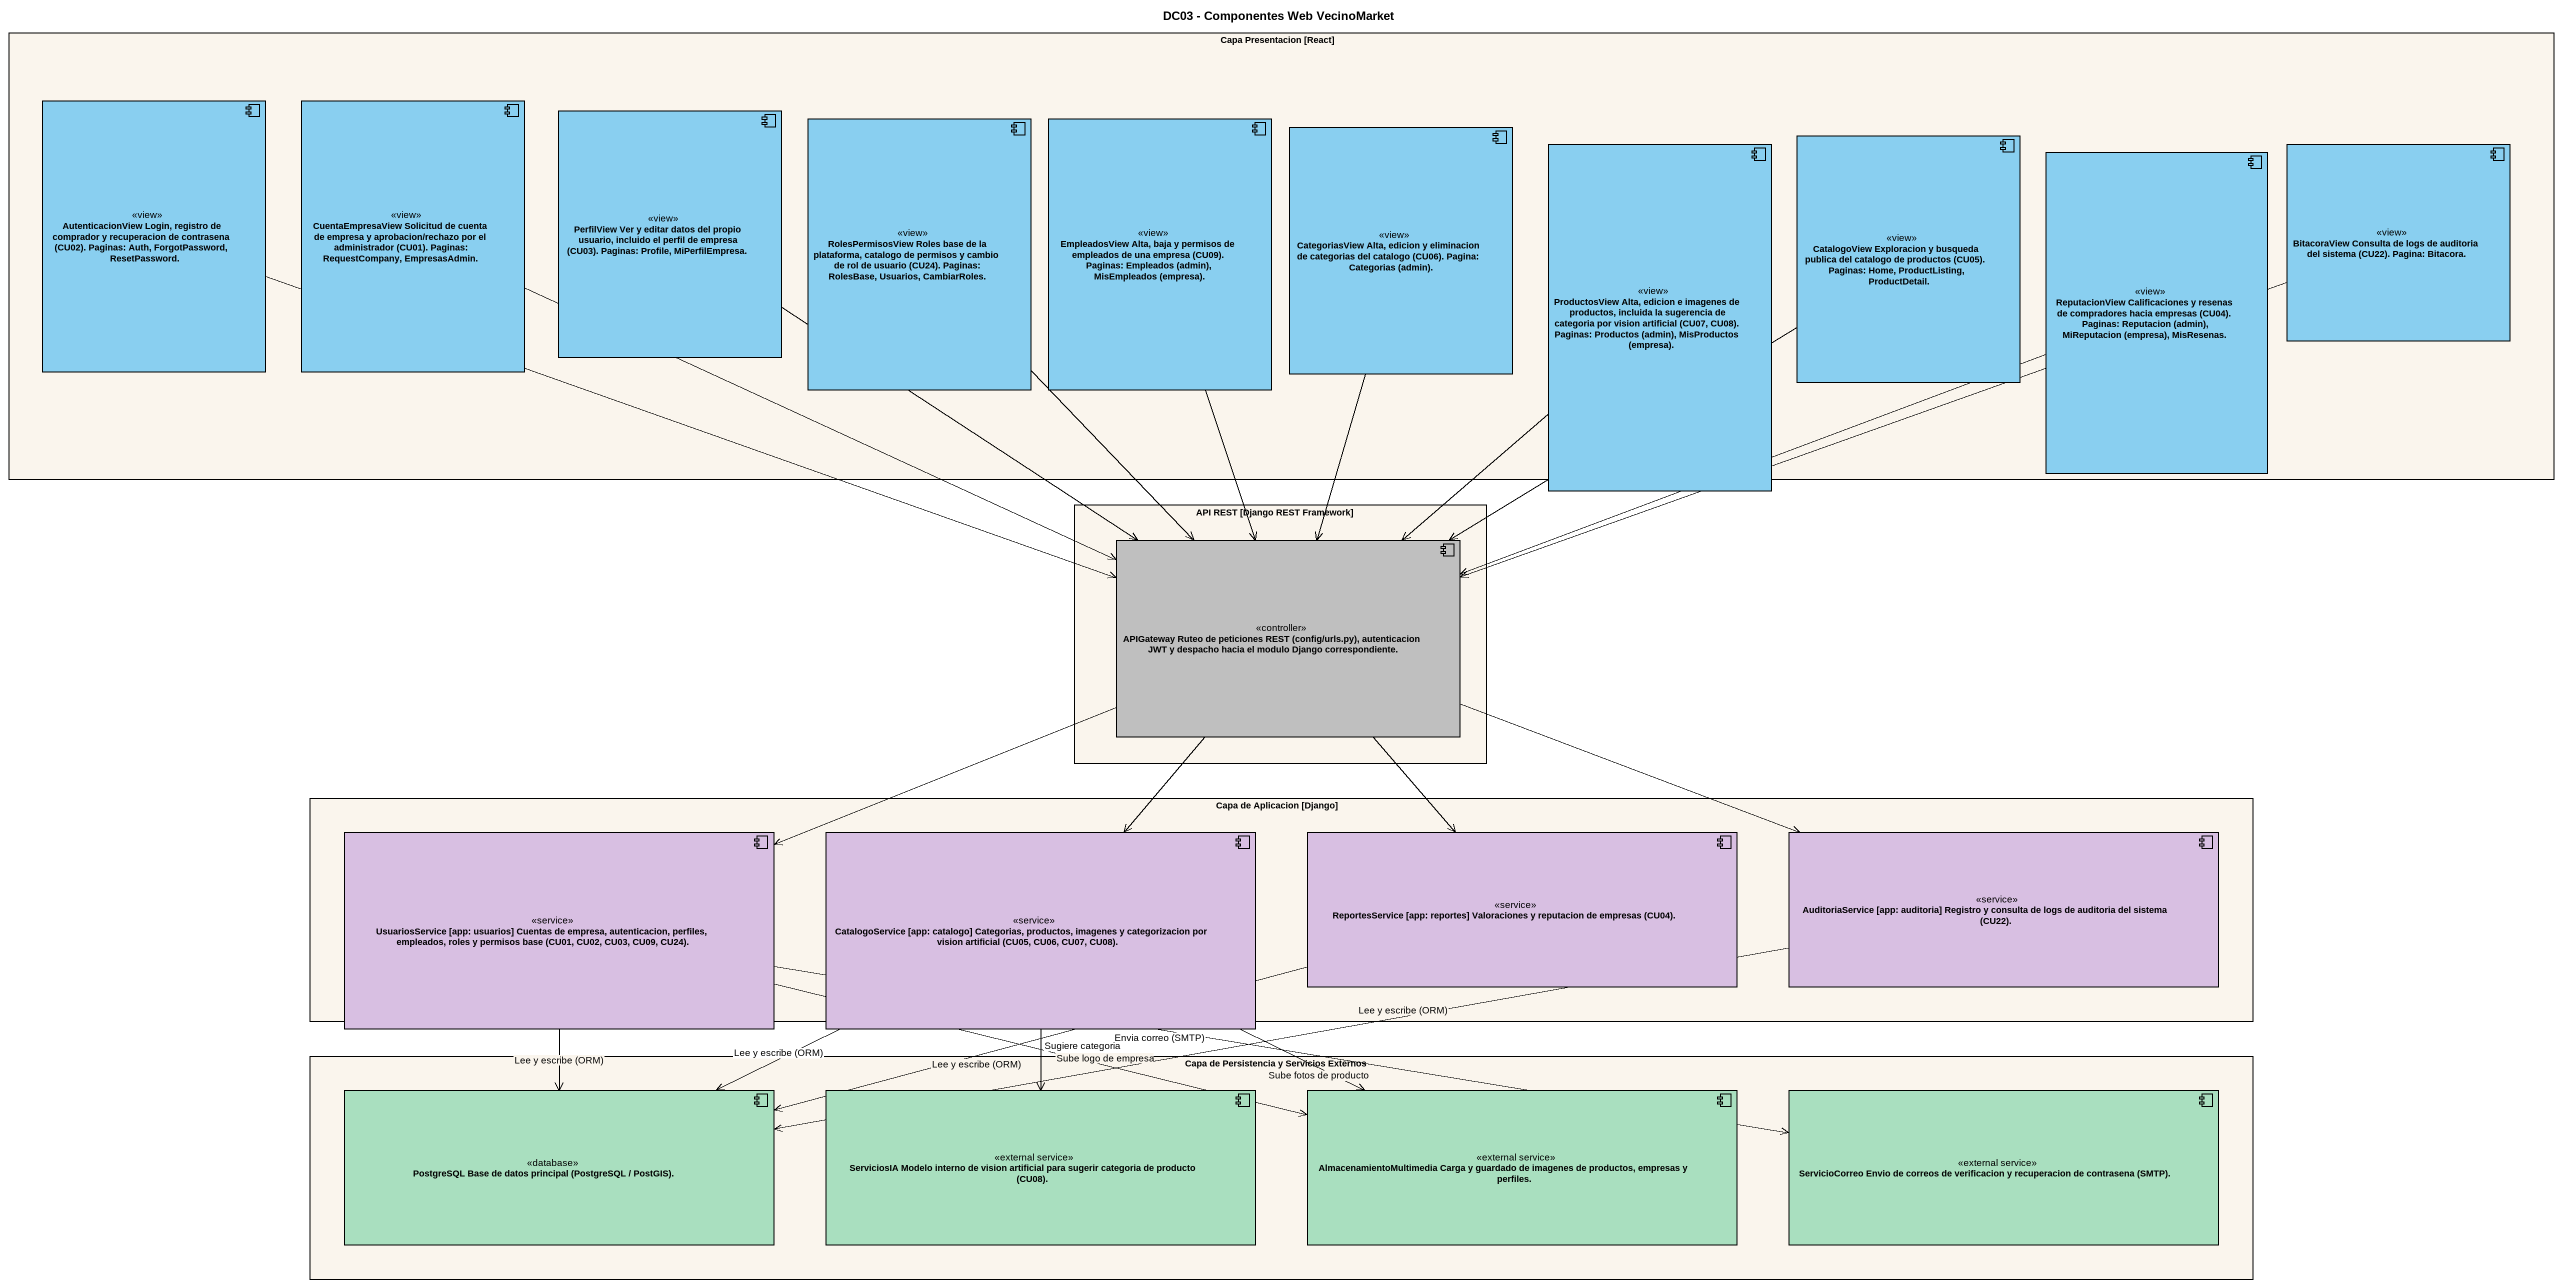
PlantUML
@startuml
title DC03 - Componentes Web VecinoMarket
rectangle "Capa Presentacion [React]" as Capa_Presentacion_React #FAF5ED {
  component "AutenticacionView Login, registro de comprador y recuperacion de contrasena (CU02). Paginas: Auth, ForgotPassword, ResetPassword." as AutenticacionView_Login <<view>> #89CFF0
  component "CuentaEmpresaView Solicitud de cuenta de empresa y aprobacion/rechazo por el administrador (CU01). Paginas: RequestCompany, EmpresasAdmin." as CuentaEmpresaView_Solicitud <<view>> #89CFF0
  component "PerfilView Ver y editar datos del propio usuario, incluido el perfil de empresa (CU03). Paginas: Profile, MiPerfilEmpresa." as PerfilView_Ver_y_editar <<view>> #89CFF0
  component "RolesPermisosView Roles base de la plataforma, catalogo de permisos y cambio de rol de usuario (CU24). Paginas: RolesBase, Usuarios, CambiarRoles." as RolesPermisosView_Roles <<view>> #89CFF0
  component "EmpleadosView Alta, baja y permisos de empleados de una empresa (CU09). Paginas: Empleados (admin), MisEmpleados (empresa)." as EmpleadosView_Alta_baja_y <<view>> #89CFF0
  component "CategoriasView Alta, edicion y eliminacion de categorias del catalogo (CU06). Pagina: Categorias (admin)." as CategoriasView_Alta_edicion <<view>> #89CFF0
  component "CatalogoView Exploracion y busqueda publica del catalogo de productos (CU05). Paginas: Home, ProductListing, ProductDetail." as CatalogoView_Exploracion_y <<view>> #89CFF0
  component "BitacoraView Consulta de logs de auditoria del sistema (CU22). Pagina: Bitacora." as BitacoraView_Consulta_de <<view>> #89CFF0
  component "ReputacionView Calificaciones y resenas de compradores hacia empresas (CU04). Paginas: Reputacion (admin), MiReputacion (empresa), MisResenas." as ReputacionView <<view>> #89CFF0
}
component "ProductosView Alta, edicion e imagenes de productos, incluida la sugerencia de categoria por vision artificial (CU07, CU08). Paginas: Productos (admin), MisProductos (empresa)." as ProductosView_Alta_edicion <<view>> #89CFF0
rectangle "API REST [Django REST Framework]" as API_REST_Django_REST #FAF5ED {
  component "APIGateway Ruteo de peticiones REST (config/urls.py), autenticacion JWT y despacho hacia el modulo Django correspondiente." as APIGateway_Ruteo_de <<controller>> #BFBFBF
}
rectangle "Capa de Aplicacion [Django]" as Capa_de_Aplicacion_Django #FAF5ED {
  component "ReportesService [app: reportes] Valoraciones y reputacion de empresas (CU04)." as ReportesService_app <<service>> #D8BFE2
  component "AuditoriaService [app: auditoria] Registro y consulta de logs de auditoria del sistema (CU22)." as AuditoriaService_app <<service>> #D8BFE2
}
component "UsuariosService [app: usuarios] Cuentas de empresa, autenticacion, perfiles, empleados, roles y permisos base (CU01, CU02, CU03, CU09, CU24)." as UsuariosService_app <<service>> #D8BFE2
component "CatalogoService [app: catalogo] Categorias, productos, imagenes y categorizacion por vision artificial (CU05, CU06, CU07, CU08)." as CatalogoService_app <<service>> #D8BFE2
rectangle "Capa de Persistencia y Servicios Externos" as Capa_de_Persistencia_y #FAF5ED {
  component "PostgreSQL Base de datos principal (PostgreSQL / PostGIS)." as PostgreSQL_Base_de_datos <<database>> #A9DFBF
  component "ServiciosIA Modelo interno de vision artificial para sugerir categoria de producto (CU08)." as ServiciosIA_Modelo_interno <<external service>> #A9DFBF
  component "AlmacenamientoMultimedia Carga y guardado de imagenes de productos, empresas y perfiles." as AlmacenamientoMultimedia <<external service>> #A9DFBF
  component "ServicioCorreo Envio de correos de verificacion y recuperacion de contrasena (SMTP)." as ServicioCorreo_Envio_de <<external service>> #A9DFBF
}
AutenticacionView_Login -right-> APIGateway_Ruteo_de
CuentaEmpresaView_Solicitud -right-> APIGateway_Ruteo_de
PerfilView_Ver_y_editar --> APIGateway_Ruteo_de
RolesPermisosView_Roles --> APIGateway_Ruteo_de
EmpleadosView_Alta_baja_y --> APIGateway_Ruteo_de
CategoriasView_Alta_edicion --> APIGateway_Ruteo_de
ProductosView_Alta_edicion --> APIGateway_Ruteo_de
CatalogoView_Exploracion_y --> APIGateway_Ruteo_de
BitacoraView_Consulta_de -left-> APIGateway_Ruteo_de
ReputacionView -left-> APIGateway_Ruteo_de
APIGateway_Ruteo_de -left-> UsuariosService_app
APIGateway_Ruteo_de --> CatalogoService_app
APIGateway_Ruteo_de --> ReportesService_app
APIGateway_Ruteo_de -right-> AuditoriaService_app
UsuariosService_app --> PostgreSQL_Base_de_datos : Lee y escribe (ORM)
UsuariosService_app -right-> AlmacenamientoMultimedia : Sube logo de empresa
UsuariosService_app -right-> ServicioCorreo_Envio_de : Envia correo (SMTP)
CatalogoService_app -left-> PostgreSQL_Base_de_datos : Lee y escribe (ORM)
CatalogoService_app --> ServiciosIA_Modelo_interno : Sugiere categoria
CatalogoService_app -right-> AlmacenamientoMultimedia : Sube fotos de producto
ReportesService_app -left-> PostgreSQL_Base_de_datos : Lee y escribe (ORM)
AuditoriaService_app -left-> PostgreSQL_Base_de_datos : Lee y escribe (ORM)
@enduml
